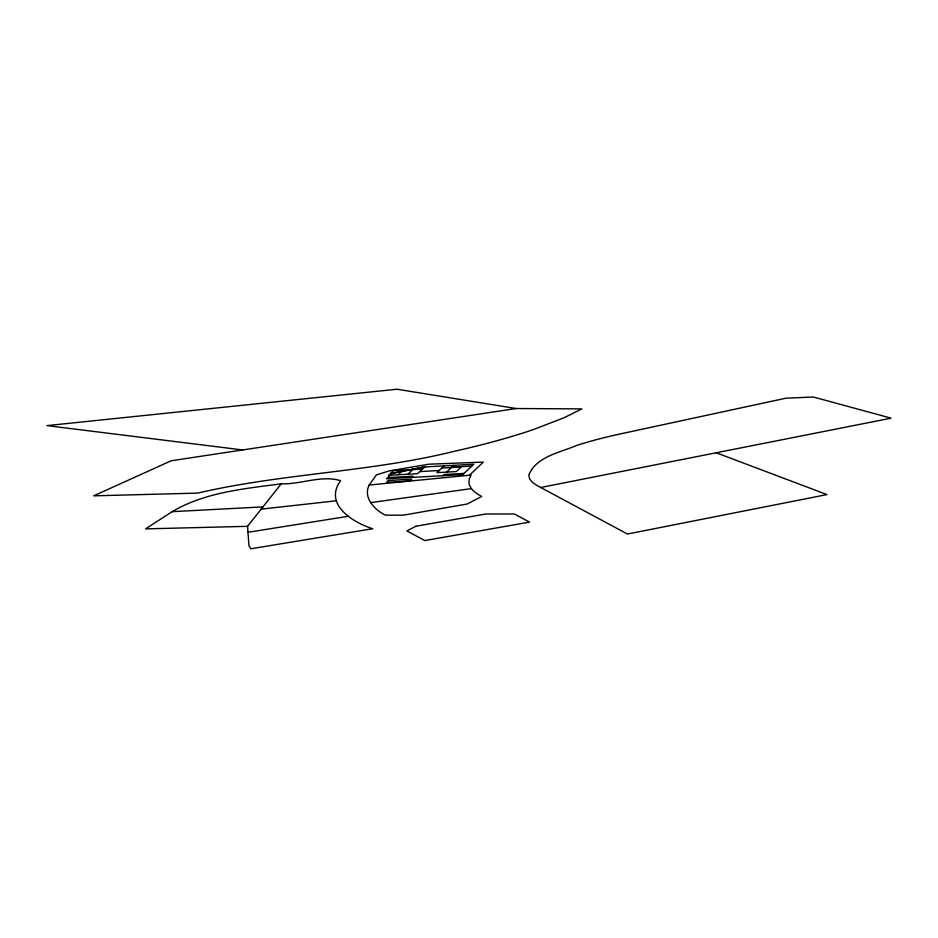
<?xml version="1.0" encoding="UTF-8"?>
<svg xmlns="http://www.w3.org/2000/svg" width="938" height="938" viewBox="0 0 938 938"><rect width="100%" height="100%" fill="white"/><g stroke="black" fill="none" stroke-linecap="round" stroke-linejoin="round"><path stroke-width="1.41" d="M369.209 485.028C362.748 497.621 374.743 509.92 385.366 515.15L403.059 515.208L467.147 504.023L481.71 496.472C476.34 493.529 470.454 489.835 468.941 483.469L469.235 478.896L471.087 475.074L369.209 485.028L376.501 474.804L389.317 470.888L428.865 464.193L483.316 462.106L469.457 475.238M247.562 526.324L281.236 483.809C300.641 484.594 321.546 474.804 340.611 480.69C323.376 504.398 353.051 522.572 372.679 528.727L250.856 548.777L248.945 545.764L247.562 526.324L145.578 528.88L172.158 511.679C204.883 492.216 244.243 488.768 281.236 483.809M398.181 474.745L403.035 470.137M407.878 474.218L412.732 469.61M411.641 477.419L412.919 476.211L387.781 477.583M422.123 467.487L420.681 468.859L413.142 469.27M424.633 466.983L417.574 473.678L388.484 475.273L393.339 470.665L422.428 469.082M444.026 465.928L436.956 472.623L456.349 471.568L461.203 466.972L441.81 468.027M442.666 475.73L443.944 474.522L464.064 473.42M453.617 465.342L451.706 467.159L471.826 466.057M446.652 472.095L451.506 467.499M392.178 473.42L425.066 466.901M540.687 487.502L891.1 418.172L813.363 397.009L785.892 398.204L620.639 433.86A170.118 35.374 -6.4 0 0 576.53 445.491C560.068 452.644 536.09 456.501 528.798 475.074L529.618 478.861L532.421 482.378L537.169 485.603L627.463 534.027L826.964 494.584L716.21 452.773M247.984 532.292L348.373 516.275M516.135 408.522L171.232 460.769L93.694 495.839L197.684 493.107C281.939 473.409 369.396 472.26 453.558 451.483A308.555 64.147 -6.4 0 0 533.265 429.616L564.078 417.75L581.888 408.898L516.135 408.522L396.997 389.223L46.9 425.618L242.625 449.947M370.616 502.627L471.427 488.604M335.921 500.822L261.151 509.146L262.968 506.883L172.158 511.679M419.778 471.591L439.172 470.536M392.459 473.162L386.515 478.79L462.797 474.628L473.749 464.251L423.624 466.983L392.459 473.162M388.473 480.479L386.538 482.32L409.8 481.042L411.747 479.201L388.473 480.479M415.98 526.206L406.869 530.931L424.844 540.558L529.571 522.114L514.434 514.001L485.954 513.989L415.98 526.206"/></g></svg>
